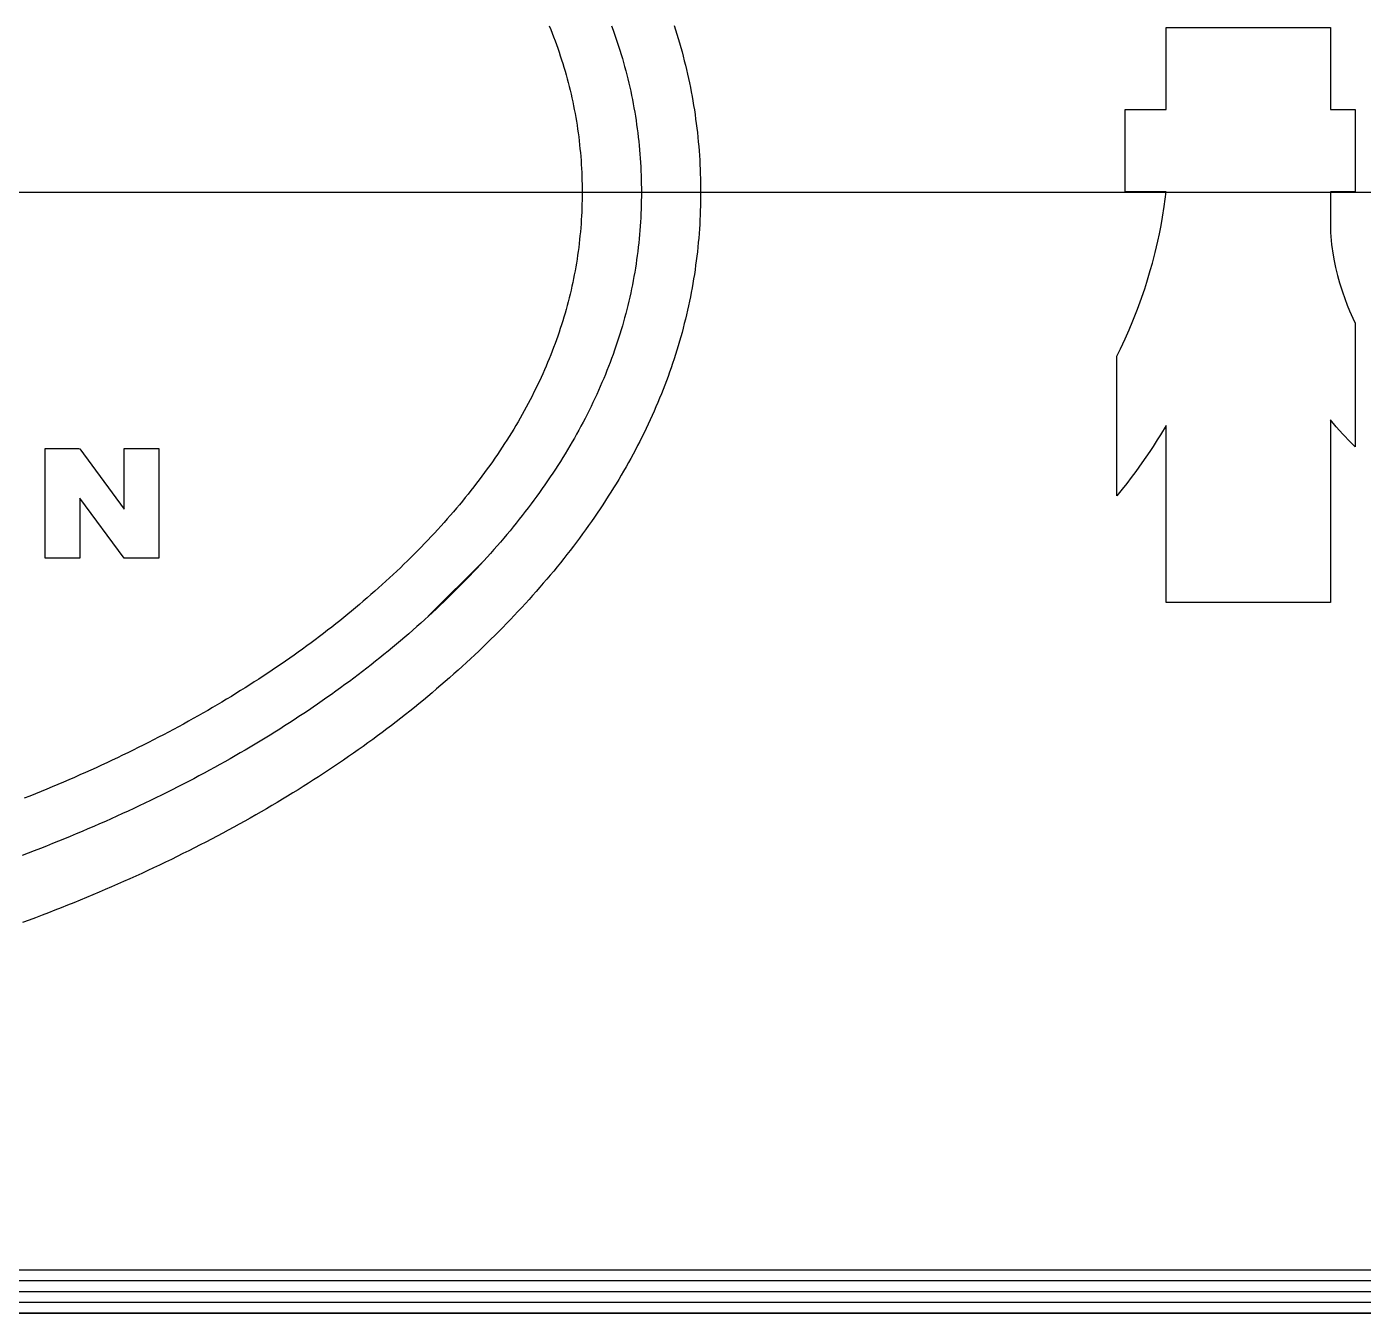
# Model space of a CAD drawing. Extents: x -23 to 863, y -16 to 610.
# Drawn here: x 36.57 to 52.59, y 9.7 to 25.12 of the extents above; entities that cross this region are included whole.
import ezdxf

# ---------------------------------------------------------------- set-up
doc = ezdxf.new("R2010")
doc.units = 0
doc.header["$MEASUREMENT"] = 0
doc.layers.add('99_枠$0$001', color=7, linetype='Continuous')

# ---------------------------------------------------------------- blocks, each defined once
blk = doc.blocks.new('99_枠')
at = {"layer": '99_枠$0$001', "linetype": 'Continuous'}
for p, q in [((13760.7, 8482.4), (13765.1, 8471.5)), ((13765.1, 8471.5), (13769.3, 8460.6)), ((13769.3, 8460.6), (13773.5, 8449.7)), ((13773.5, 8449.7), (13777.6, 8438.7)), ((13941.6, 8481.5), (13945.9, 8469.8)), ((13945.9, 8469.8), (13950, 8458.1)), ((13950, 8458.1), (13954.1, 8446.4)), ((14122.7, 8483.3), (14126.8, 8470.5)), ((14126.8, 8470.5), (14130.8, 8457.8)), ((14130.8, 8457.8), (14134.7, 8445)), ((15549.5, 8239), (15549.5, 8477.1)), ((15549.5, 8477.1), (16025.7, 8477.1)), ((16025.7, 8477.1), (16025.7, 8239)), ((13777.6, 8438.7), (13781.6, 8427.8)), ((13781.6, 8427.8), (13785.5, 8416.8)), ((13785.5, 8416.8), (13789.2, 8405.9)), ((13954.1, 8446.4), (13958, 8434.6)), ((13958, 8434.6), (13961.9, 8422.8)), ((13961.9, 8422.8), (13965.6, 8411)), ((13965.6, 8411), (13969.2, 8399.2)), ((14134.7, 8445), (14138.5, 8432.2)), ((14138.5, 8432.2), (14142.1, 8419.4)), ((14142.1, 8419.4), (14145.7, 8406.6)), ((13789.2, 8405.9), (13792.9, 8394.9)), ((13792.9, 8394.9), (13796.5, 8383.8)), ((13796.5, 8383.8), (13799.9, 8372.8)), ((13799.9, 8372.8), (13803.3, 8361.8)), ((13969.2, 8399.2), (13972.7, 8387.4)), ((13972.7, 8387.4), (13976.1, 8375.6)), ((13976.1, 8375.6), (13979.4, 8363.7)), ((14145.7, 8406.6), (14149.1, 8393.8)), ((14149.1, 8393.8), (14152.4, 8380.9)), ((14152.4, 8380.9), (14155.6, 8368)), ((13803.3, 8361.8), (13806.5, 8350.7)), ((13806.5, 8350.7), (13809.7, 8339.6)), ((13809.7, 8339.6), (13812.7, 8328.5)), ((13979.4, 8363.7), (13982.6, 8351.8)), ((13982.6, 8351.8), (13985.7, 8339.9)), ((13985.7, 8339.9), (13988.6, 8328)), ((14155.6, 8368), (14158.7, 8355.1)), ((14158.7, 8355.1), (14161.7, 8342.2)), ((14161.7, 8342.2), (14164.6, 8329.3)), ((13812.7, 8328.5), (13815.7, 8317.4)), ((13815.7, 8317.4), (13818.5, 8306.3)), ((13818.5, 8306.3), (13821.3, 8295.2)), ((13821.3, 8295.2), (13823.9, 8284)), ((13988.6, 8328), (13991.5, 8316.1)), ((13991.5, 8316.1), (13994.2, 8304.1)), ((13994.2, 8304.1), (13996.9, 8292.2)), ((14164.6, 8329.3), (14167.3, 8316.3)), ((14167.3, 8316.3), (14170, 8303.3)), ((14170, 8303.3), (14172.5, 8290.3)), ((13823.9, 8284), (13826.4, 8272.8)), ((13826.4, 8272.8), (13828.9, 8261.6)), ((13828.9, 8261.6), (13831.2, 8250.4)), ((13996.9, 8292.2), (13999.4, 8280.2)), ((13999.4, 8280.2), (14001.8, 8268.2)), ((14001.8, 8268.2), (14004.2, 8256.1)), ((14004.2, 8256.1), (14006.4, 8244.1)), ((14172.5, 8290.3), (14174.9, 8277.3)), ((14174.9, 8277.3), (14177.2, 8264.3)), ((14177.2, 8264.3), (14179.4, 8251.2)), ((13831.2, 8250.4), (13833.4, 8239.2)), ((13833.4, 8239.2), (13835.5, 8227.9)), ((13835.5, 8227.9), (13837.5, 8216.6)), ((13837.5, 8216.6), (13839.4, 8205.4)), ((14006.4, 8244.1), (14008.5, 8232)), ((14008.5, 8232), (14010.5, 8219.9)), ((14010.5, 8219.9), (14012.4, 8207.8)), ((14179.4, 8251.2), (14181.5, 8238.1)), ((14181.5, 8238.1), (14183.5, 8225)), ((14183.5, 8225), (14185.3, 8211.8)), ((15430.4, 8000.9), (15430.4, 8239)), ((15430.4, 8239), (15549.5, 8239)), ((16025.7, 8239), (16097.1, 8239)), ((16097.1, 8239), (16097.1, 8000.9)), ((13839.4, 8205.4), (13841.3, 8194)), ((13841.3, 8194), (13843, 8182.7)), ((13843, 8182.7), (13844.6, 8171.3)), ((14012.4, 8207.8), (14014.1, 8195.7)), ((14014.1, 8195.7), (14015.8, 8183.5)), ((14015.8, 8183.5), (14017.4, 8171.3)), ((14185.3, 8211.8), (14187.1, 8198.7)), ((14187.1, 8198.7), (14188.7, 8185.5)), ((14188.7, 8185.5), (14190.2, 8172.3)), ((13844.6, 8171.3), (13846.1, 8160)), ((13846.1, 8160), (13847.4, 8148.6)), ((13847.4, 8148.6), (13848.7, 8137.2)), ((14017.4, 8171.3), (14018.8, 8159.1)), ((14018.8, 8159.1), (14020.2, 8146.9)), ((14020.2, 8146.9), (14021.4, 8134.7)), ((14190.2, 8172.3), (14191.6, 8159.1)), ((14191.6, 8159.1), (14192.9, 8145.8)), ((14192.9, 8145.8), (14194.1, 8132.6)), ((13848.7, 8137.2), (13849.9, 8125.7)), ((13849.9, 8125.7), (13851, 8114.3)), ((13851, 8114.3), (13852, 8102.9)), ((13852, 8102.9), (13852.9, 8091.4)), ((14021.4, 8134.7), (14022.6, 8122.4)), ((14022.6, 8122.4), (14023.6, 8110.2)), ((14023.6, 8110.2), (14024.5, 8097.9)), ((14194.1, 8132.6), (14195.2, 8119.3)), ((14195.2, 8119.3), (14196.1, 8106)), ((14196.1, 8106), (14197, 8092.7)), ((13852.9, 8091.4), (13853.6, 8079.9)), ((13853.6, 8079.9), (13854.3, 8068.4)), ((13854.3, 8068.4), (13854.9, 8057)), ((14024.5, 8097.9), (14025.3, 8085.6)), ((14025.3, 8085.6), (14026, 8073.3)), ((14026, 8073.3), (14026.6, 8061)), ((14026.6, 8061), (14027.1, 8048.7)), ((14197, 8092.7), (14197.7, 8079.4)), ((14197.7, 8079.4), (14198.3, 8066.1)), ((14198.3, 8066.1), (14198.8, 8052.8)), ((13854.9, 8057), (13855.3, 8045.5)), ((13855.3, 8045.5), (13855.7, 8034)), ((13855.7, 8034), (13856, 8022.5)), ((13856, 8022.5), (13856.1, 8011)), ((14027.1, 8048.7), (14027.5, 8036.4)), ((14027.5, 8036.4), (14027.7, 8024.1)), ((14027.7, 8024.1), (14027.9, 8011.8)), ((14198.8, 8052.8), (14199.2, 8039.4)), ((14199.2, 8039.4), (14199.5, 8026.1)), ((14199.5, 8026.1), (14199.7, 8012.8)), ((13856.1, 7988), (13856, 7976.5)), ((13856.1, 8011), (13856.2, 7999.5)), ((13856.2, 7999.5), (13856.1, 7988)), ((14027.9, 7987.2), (14027.7, 7974.9)), ((14027.9, 8011.8), (14028, 7999.5)), ((14028, 7999.5), (14027.9, 7987.2)), ((14199.7, 7986.1), (14199.5, 7972.8)), ((14199.7, 8012.8), (14199.7, 7999.5)), ((14199.7, 7999.5), (14199.7, 7986.1)), ((15549.5, 8000.9), (15430.4, 8000.9)), ((15543.8, 7958), (15549.5, 8000.9)), ((16097.1, 8000.9), (16025.7, 8000.9)), ((16025.7, 8000.9), (16025.7, 7883.2)), ((13855.3, 7953.6), (13854.9, 7942.1)), ((13855.7, 7965.1), (13855.3, 7953.6)), ((13856, 7976.5), (13855.7, 7965.1)), ((14027.1, 7950.3), (14026.6, 7938)), ((14027.5, 7962.6), (14027.1, 7950.3)), ((14027.7, 7974.9), (14027.5, 7962.6)), ((14198.8, 7946.2), (14198.3, 7932.9)), ((14199.2, 7959.5), (14198.8, 7946.2)), ((14199.5, 7972.8), (14199.2, 7959.5)), ((15538.9, 7927.1), (15543.8, 7958)), ((13852.9, 7907.8), (13852, 7896.4)), ((13853.6, 7919.2), (13852.9, 7907.8)), ((13854.3, 7930.7), (13853.6, 7919.2)), ((13854.9, 7942.1), (13854.3, 7930.7)), ((14025.3, 7913.5), (14024.5, 7901.3)), ((14026, 7925.8), (14025.3, 7913.5)), ((14026.6, 7938), (14026, 7925.8)), ((14197, 7906.4), (14196.1, 7893.1)), ((14197.7, 7919.7), (14197, 7906.4)), ((14198.3, 7932.9), (14197.7, 7919.7)), ((15534.6, 7903.2), (15538.9, 7927.1)), ((13849.9, 7873.6), (13848.7, 7862.2)), ((13851, 7885), (13849.9, 7873.6)), ((13852, 7896.4), (13851, 7885)), ((14022.6, 7876.8), (14021.4, 7864.6)), ((14023.6, 7889), (14022.6, 7876.8)), ((14024.5, 7901.3), (14023.6, 7889)), ((14195.2, 7879.9), (14194.1, 7866.7)), ((14196.1, 7893.1), (14195.2, 7879.9)), ((15525.3, 7858), (15529.9, 7879.4)), ((15529.9, 7879.4), (15534.6, 7903.2)), ((16025.7, 7883.2), (16029.3, 7848.5)), ((13844.6, 7828.2), (13843, 7816.9)), ((13846.1, 7839.5), (13844.6, 7828.2)), ((13847.5, 7850.8), (13846.1, 7839.5)), ((13848.7, 7862.2), (13847.5, 7850.8)), ((14017.4, 7828.2), (14015.8, 7816)), ((14018.8, 7840.3), (14017.4, 7828.2)), ((14020.2, 7852.5), (14018.8, 7840.3)), ((14021.4, 7864.6), (14020.2, 7852.5)), ((14191.6, 7840.3), (14190.2, 7827.1)), ((14192.9, 7853.5), (14191.6, 7840.3)), ((14194.1, 7866.7), (14192.9, 7853.5)), ((15517.6, 7824.7), (15525.3, 7858)), ((16029.3, 7848.5), (16033.9, 7817.5)), ((13839.5, 7794.3), (13837.5, 7783)), ((13841.3, 7805.6), (13839.5, 7794.3)), ((13843, 7816.9), (13841.3, 7805.6)), ((14012.4, 7791.8), (14010.5, 7779.7)), ((14014.2, 7803.9), (14012.4, 7791.8)), ((14015.8, 7816), (14014.2, 7803.9)), ((14187.1, 7800.8), (14185.3, 7787.7)), ((14188.7, 7814), (14187.1, 7800.8)), ((14190.2, 7827.1), (14188.7, 7814)), ((15503.6, 7772.3), (15509.5, 7793.7)), ((15509.5, 7793.7), (15517.6, 7824.7)), ((16033.9, 7817.5), (16036.9, 7800.9)), ((16036.9, 7800.9), (16040.9, 7781.8)), ((13833.4, 7760.5), (13831.2, 7749.3)), ((13835.5, 7771.7), (13833.4, 7760.5)), ((13837.5, 7783), (13835.5, 7771.7)), ((14006.4, 7755.6), (14004.2, 7743.6)), ((14008.5, 7767.6), (14006.4, 7755.6)), ((14010.5, 7779.7), (14008.5, 7767.6)), ((14181.5, 7761.5), (14179.4, 7748.5)), ((14183.5, 7774.6), (14181.5, 7761.5)), ((14185.3, 7787.7), (14183.5, 7774.6)), ((15493.5, 7739), (15503.6, 7772.3)), ((16040.9, 7781.8), (16046.6, 7758)), ((16046.6, 7758), (16052.4, 7736.6)), ((13823.9, 7715.7), (13821.3, 7704.5)), ((13826.4, 7726.9), (13823.9, 7715.7)), ((13828.9, 7738.1), (13826.4, 7726.9)), ((13831.2, 7749.3), (13828.9, 7738.1)), ((13999.4, 7719.5), (13996.9, 7707.5)), ((14001.9, 7731.5), (13999.4, 7719.5)), ((14004.2, 7743.6), (14001.9, 7731.5)), ((14174.9, 7722.4), (14172.5, 7709.4)), ((14177.2, 7735.4), (14174.9, 7722.4)), ((14179.4, 7748.5), (14177.2, 7735.4)), ((15474.2, 7681.8), (15487.4, 7719.9)), ((15487.4, 7719.9), (15493.5, 7739)), ((16052.4, 7736.6), (16060.5, 7710.4)), ((13815.7, 7682.2), (13812.7, 7671.1)), ((13818.5, 7693.4), (13815.7, 7682.2)), ((13821.3, 7704.5), (13818.5, 7693.4)), ((13991.5, 7683.6), (13988.6, 7671.7)), ((13994.2, 7695.6), (13991.5, 7683.6)), ((13996.9, 7707.5), (13994.2, 7695.6)), ((14167.3, 7683.4), (14164.6, 7670.4)), ((14170, 7696.4), (14167.3, 7683.4)), ((14172.5, 7709.4), (14170, 7696.4)), ((15466.3, 7660.4), (15474.2, 7681.8)), ((16060.5, 7710.4), (16067.1, 7691.3)), ((16067.1, 7691.3), (16074.2, 7672.3)), ((13803.3, 7637.8), (13799.9, 7626.8)), ((13806.5, 7648.9), (13803.3, 7637.8)), ((13809.7, 7660), (13806.5, 7648.9)), ((13812.7, 7671.1), (13809.7, 7660)), ((13979.4, 7635.9), (13976.1, 7624.1)), ((13982.6, 7647.8), (13979.4, 7635.9)), ((13985.7, 7659.7), (13982.6, 7647.8)), ((13988.6, 7671.7), (13985.7, 7659.7)), ((14158.7, 7644.5), (14155.6, 7631.6)), ((14161.7, 7657.5), (14158.7, 7644.5)), ((14164.6, 7670.4), (14161.7, 7657.5)), ((15453.2, 7627.1), (15466.3, 7660.4)), ((16074.2, 7672.3), (16081, 7655.6)), ((16081, 7655.6), (16090.4, 7634.2)), ((13792.9, 7604.7), (13789.2, 7593.7)), ((13796.5, 7615.7), (13792.9, 7604.7)), ((13799.9, 7626.8), (13796.5, 7615.7)), ((13969.2, 7600.4), (13965.6, 7588.5)), ((13972.7, 7612.2), (13969.2, 7600.4)), ((13976.1, 7624.1), (13972.7, 7612.2)), ((14149.1, 7605.9), (14145.7, 7593)), ((14152.4, 7618.7), (14149.1, 7605.9)), ((14155.6, 7631.6), (14152.4, 7618.7)), ((15430.6, 7574.7), (15442.3, 7601.2)), ((15442.3, 7601.2), (15453.2, 7627.1)), ((16090.4, 7634.2), (16097.1, 7619.9)), ((16097.1, 7619.9), (16097.1, 7261.6)), ((13777.6, 7560.7), (13773.5, 7549.8)), ((13781.6, 7571.7), (13777.6, 7560.7)), ((13785.4, 7582.7), (13781.6, 7571.7)), ((13789.2, 7593.7), (13785.4, 7582.7)), ((13958, 7564.9), (13954.1, 7553.2)), ((13961.9, 7576.7), (13958, 7564.9)), ((13965.6, 7588.5), (13961.9, 7576.7)), ((14138.5, 7567.4), (14134.7, 7554.5)), ((14142.1, 7580.2), (14138.5, 7567.4)), ((14145.7, 7593), (14142.1, 7580.2)), ((15417.2, 7546.1), (15430.6, 7574.7)), ((13765, 7527.9), (13760.6, 7517)), ((13769.3, 7538.9), (13765, 7527.9)), ((13773.5, 7549.8), (13769.3, 7538.9)), ((13945.9, 7529.7), (13941.6, 7517.9)), ((13950, 7541.4), (13945.9, 7529.7)), ((13954.1, 7553.2), (13950, 7541.4)), ((14126.8, 7529), (14122.7, 7516.2)), ((14130.8, 7541.8), (14126.8, 7529)), ((14134.7, 7554.5), (14130.8, 7541.8)), ((15406.6, 7524.7), (15417.2, 7546.1)), ((15406.6, 7119.9), (15406.6, 7524.7)), ((13746.8, 7484.4), (13742, 7473.6)), ((13751.5, 7495.3), (13746.8, 7484.4)), ((13756.1, 7506.1), (13751.5, 7495.3)), ((13760.6, 7517), (13756.1, 7506.1)), ((13928.2, 7482.9), (13923.5, 7471.2)), ((13932.7, 7494.5), (13928.2, 7482.9)), ((13937.2, 7506.2), (13932.7, 7494.5)), ((13941.6, 7517.9), (13937.2, 7506.2)), ((14114.1, 7490.8), (14109.7, 7478.1)), ((14118.5, 7503.5), (14114.1, 7490.8)), ((14122.7, 7516.2), (14118.5, 7503.5)), ((13727, 7441.2), (13721.8, 7430.4)), ((13732.1, 7452), (13727, 7441.2)), ((13737.1, 7462.8), (13732.1, 7452)), ((13742, 7473.6), (13737.1, 7462.8)), ((13913.7, 7447.9), (13908.7, 7436.3)), ((13918.7, 7459.6), (13913.7, 7447.9)), ((13923.5, 7471.2), (13918.7, 7459.6)), ((14100.5, 7452.8), (14095.7, 7440.1)), ((14105.1, 7465.4), (14100.5, 7452.8)), ((14109.7, 7478.1), (14105.1, 7465.4)), ((13711.1, 7408.9), (13705.5, 7398.2)), ((13716.5, 7419.6), (13711.1, 7408.9)), ((13721.8, 7430.4), (13716.5, 7419.6)), ((13898.4, 7413.2), (13893, 7401.6)), ((13903.6, 7424.7), (13898.4, 7413.2)), ((13908.7, 7436.3), (13903.6, 7424.7)), ((14080.7, 7402.3), (14075.4, 7389.8)), ((14085.8, 7414.9), (14080.7, 7402.3)), ((14090.8, 7427.5), (14085.8, 7414.9)), ((14095.7, 7440.1), (14090.8, 7427.5)), ((13688.4, 7366.1), (13682.4, 7355.5)), ((13694.2, 7376.8), (13688.4, 7366.1)), ((13699.9, 7387.5), (13694.2, 7376.8)), ((13705.5, 7398.2), (13699.9, 7387.5)), ((13876.4, 7367.1), (13870.6, 7355.6)), ((13882, 7378.6), (13876.4, 7367.1)), ((13887.6, 7390.1), (13882, 7378.6)), ((13893, 7401.6), (13887.6, 7390.1)), ((14064.6, 7364.7), (14059.1, 7352.2)), ((14070.1, 7377.2), (14064.6, 7364.7)), ((14075.4, 7389.8), (14070.1, 7377.2)), ((13670.3, 7334.2), (13664, 7323.6)), ((13676.4, 7344.8), (13670.3, 7334.2)), ((13682.4, 7355.5), (13676.4, 7344.8)), ((13858.8, 7332.7), (13852.7, 7321.3)), ((13864.7, 7344.1), (13858.8, 7332.7)), ((13870.6, 7355.6), (13864.7, 7344.1)), ((14047.6, 7327.2), (14041.7, 7314.8)), ((14053.4, 7339.7), (14047.6, 7327.2)), ((14059.1, 7352.2), (14053.4, 7339.7)), ((16042.3, 7319.9), (16025.7, 7339.8)), ((16025.7, 7339.8), (16025.7, 6810.4)), ((13644.7, 7291.8), (13638.1, 7281.3)), ((13651.3, 7302.4), (13644.7, 7291.8)), ((13657.7, 7313), (13651.3, 7302.4)), ((13664, 7323.6), (13657.7, 7313)), ((13833.8, 7287.1), (13827.3, 7275.7)), ((13840.2, 7298.4), (13833.8, 7287.1)), ((13846.5, 7309.8), (13840.2, 7298.4)), ((13852.7, 7321.3), (13846.5, 7309.8)), ((14029.5, 7289.9), (14023.3, 7277.5)), ((14035.7, 7302.4), (14029.5, 7289.9)), ((14041.7, 7314.8), (14035.7, 7302.4)), ((15532.8, 7296.1), (15523.8, 7281.8)), ((15549.5, 7323.6), (15532.8, 7296.1)), ((15549.5, 6810.4), (15549.5, 7323.6)), ((16061.4, 7298.5), (16042.3, 7319.9)), ((16084, 7274.7), (16061.4, 7298.5)), ((12299.3, 7256.6), (12398.8, 7256.6)), ((12299.3, 6938.9), (12299.3, 7256.6)), ((12399.5, 7255.7), (12528.6, 7080.6)), ((12528.6, 7080.6), (12528.6, 7256.6)), ((12528.6, 7256.6), (12629.1, 7256.6)), ((12629.1, 7256.6), (12629.1, 6938.9)), ((13617.5, 7249.7), (13610.4, 7239.2)), ((13624.4, 7260.2), (13617.5, 7249.7)), ((13631.3, 7270.8), (13624.4, 7260.2)), ((13638.1, 7281.3), (13631.3, 7270.8)), ((13813.9, 7253), (13807.1, 7241.7)), ((13820.6, 7264.4), (13813.9, 7253)), ((13827.3, 7275.7), (13820.6, 7264.4)), ((14010.5, 7252.8), (14003.9, 7240.5)), ((14017, 7265.2), (14010.5, 7252.8)), ((14023.3, 7277.5), (14017, 7265.2)), ((15502.1, 7248.5), (15490.8, 7231.8)), ((15511.5, 7262.8), (15502.1, 7248.5)), ((15523.8, 7281.8), (15511.5, 7262.8)), ((16097.1, 7261.6), (16084, 7274.7)), ((13595.9, 7218.3), (13588.5, 7207.8)), ((13603.2, 7228.8), (13595.9, 7218.3)), ((13610.4, 7239.2), (13603.2, 7228.8)), ((13793.1, 7219.2), (13785.9, 7207.9)), ((13800.1, 7230.4), (13793.1, 7219.2)), ((13807.1, 7241.7), (13800.1, 7230.4)), ((13990.5, 7215.9), (13983.6, 7203.6)), ((13997.3, 7228.2), (13990.5, 7215.9)), ((14003.9, 7240.5), (13997.3, 7228.2)), ((15479.1, 7215.1), (15461.4, 7190.5)), ((15490.8, 7231.8), (15479.1, 7215.1)), ((13565.7, 7176.6), (13557.9, 7166.2)), ((13573.5, 7187), (13565.7, 7176.6)), ((13581.1, 7197.4), (13573.5, 7187)), ((13588.5, 7207.8), (13581.1, 7197.4)), ((13763.7, 7174.2), (13756.1, 7163)), ((13771.2, 7185.4), (13763.7, 7174.2)), ((13778.6, 7196.6), (13771.2, 7185.4)), ((13785.9, 7207.9), (13778.6, 7196.6)), ((13969.4, 7179.1), (13962.2, 7166.9)), ((13976.5, 7191.3), (13969.4, 7179.1)), ((13983.6, 7203.6), (13976.5, 7191.3)), ((15447.9, 7172.3), (15435.1, 7155.6)), ((15461.4, 7190.5), (15447.9, 7172.3)), ((13533.8, 7135), (13525.6, 7124.7)), ((13542, 7145.4), (13533.8, 7135)), ((13550, 7155.8), (13542, 7145.4)), ((13557.9, 7166.2), (13550, 7155.8)), ((13740.6, 7140.6), (13732.6, 7129.4)), ((13748.4, 7151.8), (13740.6, 7140.6)), ((13756.1, 7163), (13748.4, 7151.8)), ((13947.3, 7142.4), (13939.7, 7130.3)), ((13954.8, 7154.6), (13947.3, 7142.4)), ((13962.2, 7166.9), (13954.8, 7154.6)), ((15422, 7139), (15406.6, 7119.9)), ((15435.1, 7155.6), (15422, 7139)), ((12528.6, 6938.9), (12399.5, 7113.1)), ((12399.5, 7113.1), (12399.5, 6938.9)), ((13500.2, 7093.7), (13491.5, 7083.3)), ((13508.8, 7104), (13500.2, 7093.7)), ((13517.2, 7114.3), (13508.8, 7104)), ((13525.6, 7124.7), (13517.2, 7114.3)), ((13708.1, 7096), (13699.8, 7084.9)), ((13716.4, 7107.1), (13708.1, 7096)), ((13724.6, 7118.3), (13716.4, 7107.1)), ((13732.6, 7129.4), (13724.6, 7118.3)), ((13916.3, 7093.8), (13908.3, 7081.7)), ((13924.2, 7106), (13916.3, 7093.8)), ((13932, 7118.1), (13924.2, 7106)), ((13939.7, 7130.3), (13932, 7118.1)), ((13473.9, 7062.8), (13464.9, 7052.5)), ((13482.8, 7073.1), (13473.9, 7062.8)), ((13491.5, 7083.3), (13482.8, 7073.1)), ((13682.6, 7062.7), (13673.9, 7051.6)), ((13691.3, 7073.8), (13682.6, 7062.7)), ((13699.8, 7084.9), (13691.3, 7073.8)), ((13891.8, 7057.5), (13883.4, 7045.4)), ((13900.1, 7069.6), (13891.8, 7057.5)), ((13908.3, 7081.7), (13900.1, 7069.6)), ((13437.4, 7021.8), (13428, 7011.7)), ((13446.6, 7032), (13437.4, 7021.8)), ((13455.8, 7042.3), (13446.6, 7032)), ((13464.9, 7052.5), (13455.8, 7042.3)), ((13647.1, 7018.5), (13637.9, 7007.4)), ((13656.1, 7029.5), (13647.1, 7018.5)), ((13665.1, 7040.6), (13656.1, 7029.5)), ((13673.9, 7051.6), (13665.1, 7040.6)), ((13866.3, 7021.3), (13857.5, 7009.3)), ((13874.9, 7033.4), (13866.3, 7021.3)), ((13883.4, 7045.4), (13874.9, 7033.4)), ((13399.3, 6981.2), (13389.5, 6971.2)), ((13408.9, 6991.4), (13399.3, 6981.2)), ((13418.5, 7001.5), (13408.9, 6991.4)), ((13428, 7011.7), (13418.5, 7001.5)), ((13619.3, 6985.4), (13609.8, 6974.5)), ((13628.6, 6996.4), (13619.3, 6985.4)), ((13637.9, 7007.4), (13628.6, 6996.4)), ((13839.7, 6985.3), (13830.6, 6973.3)), ((13848.7, 6997.3), (13839.7, 6985.3)), ((13857.5, 7009.3), (13848.7, 6997.3)), ((12399.5, 6938.9), (12299.3, 6938.9)), ((12629.1, 6938.9), (12528.6, 6938.9)), ((13359.7, 6941.1), (13349.6, 6931.1)), ((13369.7, 6951.1), (13359.7, 6941.1)), ((13379.7, 6961.1), (13369.7, 6951.1)), ((13389.5, 6971.2), (13379.7, 6961.1)), ((13580.7, 6941.7), (13570.8, 6930.8)), ((13590.5, 6952.6), (13580.7, 6941.7)), ((13600.2, 6963.5), (13590.5, 6952.6)), ((13609.8, 6974.5), (13600.2, 6963.5)), ((13802.6, 6937.4), (13793, 6925.4)), ((13812.1, 6949.3), (13802.6, 6937.4)), ((13821.4, 6961.3), (13812.1, 6949.3)), ((13830.6, 6973.3), (13821.4, 6961.3)), ((13318.7, 6901.3), (13308.3, 6891.5)), ((13329.1, 6911.2), (13318.7, 6901.3)), ((13339.4, 6921.1), (13329.1, 6911.2)), ((13349.6, 6931.1), (13339.4, 6921.1)), ((13410.1, 6770.3), (13573.2, 6933.4)), ((13540.5, 6898.3), (13530.2, 6887.6)), ((13550.7, 6909.1), (13540.5, 6898.3)), ((13560.8, 6920), (13550.7, 6909.1)), ((13570.8, 6930.8), (13560.8, 6920)), ((13773.6, 6901.6), (13763.7, 6889.7)), ((13783.4, 6913.5), (13773.6, 6901.6)), ((13793, 6925.4), (13783.4, 6913.5)), ((13276.4, 6862.2), (13265.6, 6852.4)), ((13287.1, 6871.9), (13276.4, 6862.2)), ((13297.7, 6881.7), (13287.1, 6871.9)), ((13308.3, 6891.5), (13297.7, 6881.7)), ((13509.4, 6866.1), (13498.8, 6855.4)), ((13519.8, 6876.8), (13509.4, 6866.1)), ((13530.2, 6887.6), (13519.8, 6876.8)), ((13743.6, 6866.1), (13733.4, 6854.3)), ((13753.7, 6877.9), (13743.6, 6866.1)), ((13763.7, 6889.7), (13753.7, 6877.9)), ((13232.7, 6823.6), (13221.6, 6814)), ((13243.8, 6833.2), (13232.7, 6823.6)), ((13254.7, 6842.8), (13243.8, 6833.2)), ((13265.6, 6852.4), (13254.7, 6842.8)), ((13466.6, 6823.6), (13455.6, 6813)), ((13477.4, 6834.1), (13466.6, 6823.6)), ((13488.1, 6844.8), (13477.4, 6834.1)), ((13498.8, 6855.4), (13488.1, 6844.8)), ((13712.6, 6830.7), (13702.1, 6819)), ((13723.1, 6842.5), (13712.6, 6830.7)), ((13733.4, 6854.3), (13723.1, 6842.5)), ((13187.8, 6785.6), (13176.4, 6776.2)), ((13199.2, 6795), (13187.8, 6785.6)), ((13210.4, 6804.5), (13199.2, 6795)), ((13221.6, 6814), (13210.4, 6804.5)), ((13433.5, 6792), (13422.3, 6781.6)), ((13444.6, 6802.5), (13433.5, 6792)), ((13455.6, 6813), (13444.6, 6802.5)), ((13670, 6784), (13659, 6772.4)), ((13680.8, 6795.6), (13670, 6784)), ((13691.5, 6807.3), (13680.8, 6795.6)), ((13702.1, 6819), (13691.5, 6807.3)), ((16025.7, 6810.4), (15549.5, 6810.4)), ((13141.6, 6748.2), (13129.9, 6739)), ((13153.3, 6757.5), (13141.6, 6748.2)), ((13164.9, 6766.8), (13153.3, 6757.5)), ((13176.4, 6776.2), (13164.9, 6766.8)), ((13388.3, 6750.6), (13376.7, 6740.3)), ((13399.7, 6760.9), (13388.3, 6750.6)), ((13411.1, 6771.2), (13399.7, 6760.9)), ((13422.3, 6781.6), (13411.1, 6771.2)), ((13636.9, 6749.3), (13625.7, 6737.8)), ((13648, 6760.8), (13636.9, 6749.3)), ((13659, 6772.4), (13648, 6760.8)), ((13094.2, 6711.5), (13082.1, 6702.4)), ((13106.1, 6720.6), (13094.2, 6711.5)), ((13118, 6729.8), (13106.1, 6720.6)), ((13129.9, 6739), (13118, 6729.8)), ((13341.7, 6709.7), (13329.8, 6699.6)), ((13353.4, 6719.9), (13341.7, 6709.7)), ((13365.1, 6730.1), (13353.4, 6719.9)), ((13376.7, 6740.3), (13365.1, 6730.1)), ((13603, 6714.9), (13591.5, 6703.6)), ((13614.4, 6726.4), (13603, 6714.9)), ((13625.7, 6737.8), (13614.4, 6726.4)), ((13033.2, 6666.5), (13020.7, 6657.7)), ((13045.5, 6675.5), (13033.2, 6666.5)), ((13057.8, 6684.4), (13045.5, 6675.5)), ((13070, 6693.4), (13057.8, 6684.4)), ((13082.1, 6702.4), (13070, 6693.4)), ((13293.7, 6669.5), (13281.6, 6659.6)), ((13305.8, 6679.5), (13293.7, 6669.5)), ((13317.9, 6689.5), (13305.8, 6679.5)), ((13329.8, 6699.6), (13317.9, 6689.5)), ((13556.5, 6669.7), (13544.7, 6658.5)), ((13568.3, 6680.9), (13556.5, 6669.7)), ((13579.9, 6692.2), (13568.3, 6680.9)), ((13591.5, 6703.6), (13579.9, 6692.2)), ((12983, 6631.4), (12970.3, 6622.7)), ((12995.7, 6640.1), (12983, 6631.4)), ((13008.2, 6648.9), (12995.7, 6640.1)), ((13020.7, 6657.7), (13008.2, 6648.9)), ((13244.5, 6630.1), (13232, 6620.3)), ((13256.9, 6639.9), (13244.5, 6630.1)), ((13269.3, 6649.7), (13256.9, 6639.9)), ((13281.6, 6659.6), (13269.3, 6649.7)), ((13520.7, 6636.2), (13508.6, 6625.1)), ((13532.8, 6647.3), (13520.7, 6636.2)), ((13544.7, 6658.5), (13532.8, 6647.3)), ((12918.7, 6588.4), (12905.6, 6579.9)), ((12931.7, 6596.9), (12918.7, 6588.4)), ((12944.6, 6605.4), (12931.7, 6596.9)), ((12957.5, 6614), (12944.6, 6605.4)), ((12970.3, 6622.7), (12957.5, 6614)), ((13194, 6591.3), (13181.2, 6581.7)), ((13206.8, 6600.9), (13194, 6591.3)), ((13219.4, 6610.6), (13206.8, 6600.9)), ((13232, 6620.3), (13219.4, 6610.6)), ((13471.8, 6592.2), (13459.4, 6581.3)), ((13484.2, 6603.1), (13471.8, 6592.2)), ((13496.4, 6614.1), (13484.2, 6603.1)), ((13508.6, 6625.1), (13496.4, 6614.1)), ((12865.8, 6554.8), (12852.4, 6546.5)), ((12879.1, 6563.1), (12865.8, 6554.8)), ((12892.4, 6571.5), (12879.1, 6563.1)), ((12905.6, 6579.9), (12892.4, 6571.5)), ((13142.2, 6553.2), (13129.1, 6543.8)), ((13155.3, 6562.7), (13142.2, 6553.2)), ((13168.3, 6572.2), (13155.3, 6562.7)), ((13181.2, 6581.7), (13168.3, 6572.2)), ((13434.2, 6559.6), (13421.5, 6548.8)), ((13446.8, 6570.4), (13434.2, 6559.6)), ((13459.4, 6581.3), (13446.8, 6570.4)), ((12798.1, 6513.7), (12784.4, 6505.7)), ((12811.8, 6521.9), (12798.1, 6513.7)), ((12825.4, 6530), (12811.8, 6521.9)), ((12839, 6538.2), (12825.4, 6530)), ((12852.4, 6546.5), (12839, 6538.2)), ((13089.2, 6515.9), (13075.8, 6506.7)), ((13102.6, 6525.2), (13089.2, 6515.9)), ((13115.9, 6534.5), (13102.6, 6525.2)), ((13129.1, 6543.8), (13115.9, 6534.5)), ((13382.9, 6516.9), (13369.8, 6506.3)), ((13395.8, 6527.5), (13382.9, 6516.9)), ((13408.7, 6538.1), (13395.8, 6527.5)), ((13421.5, 6548.8), (13408.7, 6538.1)), ((12728.6, 6473.8), (12714.4, 6465.9)), ((12742.6, 6481.7), (12728.6, 6473.8)), ((12756.6, 6489.6), (12742.6, 6481.7)), ((12770.5, 6497.6), (12756.6, 6489.6)), ((12784.4, 6505.7), (12770.5, 6497.6)), ((13035, 6479.4), (13021.2, 6470.4)), ((13048.7, 6488.5), (13035, 6479.4)), ((13062.3, 6497.6), (13048.7, 6488.5)), ((13075.8, 6506.7), (13062.3, 6497.6)), ((13330.2, 6474.9), (13316.8, 6464.5)), ((13343.5, 6485.3), (13330.2, 6474.9)), ((13356.7, 6495.8), (13343.5, 6485.3)), ((13369.8, 6506.3), (13356.7, 6495.8)), ((12657.1, 6434.9), (12642.6, 6427.2)), ((12671.6, 6442.5), (12657.1, 6434.9)), ((12685.9, 6450.3), (12671.6, 6442.5)), ((12700.2, 6458.1), (12685.9, 6450.3)), ((12714.4, 6465.9), (12700.2, 6458.1)), ((12965.4, 6434.8), (12951.3, 6426)), ((12979.5, 6443.6), (12965.4, 6434.8)), ((12993.5, 6452.5), (12979.5, 6443.6)), ((13007.4, 6461.4), (12993.5, 6452.5)), ((13021.2, 6470.4), (13007.4, 6461.4)), ((13276.2, 6433.7), (13262.5, 6423.5)), ((13289.9, 6443.9), (13276.2, 6433.7)), ((13303.4, 6454.2), (13289.9, 6443.9)), ((13316.8, 6464.5), (13303.4, 6454.2)), ((12583.8, 6397), (12568.9, 6389.6)), ((12598.6, 6404.5), (12583.8, 6397)), ((12613.4, 6412), (12598.6, 6404.5)), ((12628, 6419.6), (12613.4, 6412)), ((12642.6, 6427.2), (12628, 6419.6)), ((12908.4, 6399.9), (12893.9, 6391.3)), ((12922.8, 6408.5), (12908.4, 6399.9)), ((12937.1, 6417.2), (12922.8, 6408.5)), ((12951.3, 6426), (12937.1, 6417.2)), ((13234.9, 6403.3), (13221, 6393.3)), ((13248.8, 6413.4), (13234.9, 6403.3)), ((13262.5, 6423.5), (13248.8, 6413.4)), ((12508.6, 6360.2), (12493.3, 6352.9)), ((12523.8, 6367.5), (12508.6, 6360.2)), ((12538.9, 6374.8), (12523.8, 6367.5)), ((12554, 6382.1), (12538.9, 6374.8)), ((12568.9, 6389.6), (12554, 6382.1)), ((12835.3, 6357.3), (12820.5, 6348.9)), ((12850.1, 6365.7), (12835.3, 6357.3)), ((12864.8, 6374.2), (12850.1, 6365.7)), ((12879.4, 6382.7), (12864.8, 6374.2)), ((12893.9, 6391.3), (12879.4, 6382.7)), ((13178.7, 6363.6), (13164.4, 6353.7)), ((13192.8, 6373.4), (13178.7, 6363.6)), ((13206.9, 6383.3), (13192.8, 6373.4)), ((13221, 6393.3), (13206.9, 6383.3)), ((12415.7, 6317.4), (12400, 6310.4)), ((12431.4, 6324.4), (12415.7, 6317.4)), ((12447, 6331.5), (12431.4, 6324.4)), ((12462.5, 6338.6), (12447, 6331.5)), ((12477.9, 6345.8), (12462.5, 6338.6)), ((12493.3, 6352.9), (12477.9, 6345.8)), ((12775.5, 6324.1), (12760.3, 6315.9)), ((12790.6, 6332.3), (12775.5, 6324.1)), ((12805.6, 6340.6), (12790.6, 6332.3)), ((12820.5, 6348.9), (12805.6, 6340.6)), ((13121.1, 6324.6), (13106.5, 6315)), ((13135.6, 6334.3), (13121.1, 6324.6)), ((13150.1, 6344), (13135.6, 6334.3)), ((13164.4, 6353.7), (13150.1, 6344)), ((12336.1, 6282.8), (12319.9, 6276)), ((12352.2, 6289.7), (12336.1, 6282.8)), ((12368.2, 6296.5), (12352.2, 6289.7)), ((12384.1, 6303.4), (12368.2, 6296.5)), ((12400, 6310.4), (12384.1, 6303.4)), ((12698.9, 6283.5), (12683.4, 6275.6)), ((12714.4, 6291.5), (12698.9, 6283.5)), ((12729.8, 6299.6), (12714.4, 6291.5)), ((12745.1, 6307.7), (12729.8, 6299.6)), ((12760.3, 6315.9), (12745.1, 6307.7)), ((13062.3, 6286.4), (13047.4, 6277)), ((13077.1, 6295.9), (13062.3, 6286.4)), ((13091.9, 6305.4), (13077.1, 6295.9)), ((13106.5, 6315), (13091.9, 6305.4)), ((12254.5, 6249.3), (12237.9, 6242.7)), ((12271, 6255.9), (12254.5, 6249.3)), ((12287.4, 6262.6), (12271, 6255.9)), ((12303.7, 6269.3), (12287.4, 6262.6)), ((12319.9, 6276), (12303.7, 6269.3)), ((12620.3, 6244.1), (12604.4, 6236.4)), ((12636.2, 6251.9), (12620.3, 6244.1)), ((12652, 6259.7), (12636.2, 6251.9)), ((12667.7, 6267.6), (12652, 6259.7)), ((12683.4, 6275.6), (12667.7, 6267.6)), ((12986.9, 6239.9), (12971.6, 6230.7)), ((13002.2, 6249.1), (12986.9, 6239.9)), ((13017.3, 6258.3), (13002.2, 6249.1)), ((13032.4, 6267.7), (13017.3, 6258.3)), ((13047.4, 6277), (13032.4, 6267.7)), ((12539.7, 6205.8), (12523.3, 6198.3)), ((12556, 6213.4), (12539.7, 6205.8)), ((12572.2, 6221), (12556, 6213.4)), ((12588.3, 6228.7), (12572.2, 6221)), ((12604.4, 6236.4), (12588.3, 6228.7)), ((12925.2, 6203.5), (12909.6, 6194.5)), ((12940.8, 6212.5), (12925.2, 6203.5)), ((12956.2, 6221.6), (12940.8, 6212.5)), ((12971.6, 6230.7), (12956.2, 6221.6)), ((12457, 6168.6), (12440.2, 6161.3)), ((12473.7, 6175.9), (12457, 6168.6)), ((12490.3, 6183.3), (12473.7, 6175.9)), ((12506.8, 6190.8), (12490.3, 6183.3)), ((12523.3, 6198.3), (12506.8, 6190.8)), ((12862.1, 6167.9), (12846.2, 6159.1)), ((12878, 6176.7), (12862.1, 6167.9)), ((12893.8, 6185.6), (12878, 6176.7)), ((12909.6, 6194.5), (12893.8, 6185.6)), ((12354.9, 6125.4), (12337.6, 6118.3)), ((12372.1, 6132.5), (12354.9, 6125.4)), ((12389.3, 6139.6), (12372.1, 6132.5)), ((12406.3, 6146.8), (12389.3, 6139.6)), ((12423.3, 6154), (12406.3, 6146.8)), ((12440.2, 6161.3), (12423.3, 6154)), ((12781.5, 6124.5), (12765.1, 6115.9)), ((12797.8, 6133.1), (12781.5, 6124.5)), ((12814, 6141.7), (12797.8, 6133.1)), ((12830.1, 6150.4), (12814, 6141.7)), ((12846.2, 6159.1), (12830.1, 6150.4)), ((12267.7, 6090.6), (12250, 6083.8)), ((12285.3, 6097.4), (12267.7, 6090.6)), ((12302.8, 6104.4), (12285.3, 6097.4)), ((12320.2, 6111.3), (12302.8, 6104.4)), ((12337.6, 6118.3), (12320.2, 6111.3)), ((12715.4, 6090.6), (12698.7, 6082.3)), ((12732.1, 6099), (12715.4, 6090.6)), ((12748.6, 6107.5), (12732.1, 6099)), ((12765.1, 6115.9), (12748.6, 6107.5)), ((12250, 6083.8), (12232.3, 6077)), ((12630.9, 6049.4), (12613.7, 6041.3)), ((12648, 6057.5), (12630.9, 6049.4)), ((12665, 6065.7), (12648, 6057.5)), ((12681.9, 6074), (12665, 6065.7)), ((12698.7, 6082.3), (12681.9, 6074)), ((12544.2, 6009.3), (12526.6, 6001.5)), ((12561.7, 6017.3), (12544.2, 6009.3)), ((12579.2, 6025.2), (12561.7, 6017.3)), ((12596.5, 6033.2), (12579.2, 6025.2)), ((12613.7, 6041.3), (12596.5, 6033.2)), ((12455.3, 5970.5), (12437.3, 5962.8)), ((12473.3, 5978.1), (12455.3, 5970.5)), ((12491.1, 5985.9), (12473.3, 5978.1)), ((12508.9, 5993.6), (12491.1, 5985.9)), ((12526.6, 6001.5), (12508.9, 5993.6)), ((12364.4, 5932.8), (12346, 5925.4)), ((12382.7, 5940.2), (12364.4, 5932.8)), ((12401, 5947.7), (12382.7, 5940.2)), ((12419.2, 5955.2), (12401, 5947.7)), ((12437.3, 5962.8), (12419.2, 5955.2)), ((12271.5, 5896.4), (12252.8, 5889.3)), ((12290.3, 5903.6), (12271.5, 5896.4)), ((12308.9, 5910.8), (12290.3, 5903.6)), ((12327.5, 5918.1), (12308.9, 5910.8)), ((12346, 5925.4), (12327.5, 5918.1)), ((12252.8, 5889.3), (12233.9, 5882.3))]:
    blk.add_line(p, q, dxfattribs=at)
at = {"layer": '99_枠$0$001'}
for p, q in [((205000, 4875), (5000, 4875)), ((205000, 4843.7), (5000, 4843.7)), ((205000, 4812.5), (5000, 4812.5)), ((205000, 4781.2), (5000, 4781.2)), ((205000, 4750), (5000, 4750))]:
    blk.add_line(p, q, dxfattribs=at)
blk.add_lwpolyline([(5000, 4750), (205000, 4750), (205000, 143750), (5000, 143750)], close=True, dxfattribs=at)
at = {"layer": 'Defpoints'}
blk.add_line((5000, 8000), (40000, 8000), dxfattribs=at)

msp = doc.modelspace()

# ---------------------------------------------------------------- block references
at = {"xscale": 0.004133776844070962, "yscale": 0.004133776844070964, "zscale": 0.004133776844070964}
msp.add_blockref('99_枠', (-14.047, -9.933), dxfattribs=at)

doc.saveas('drawing.dxf')
